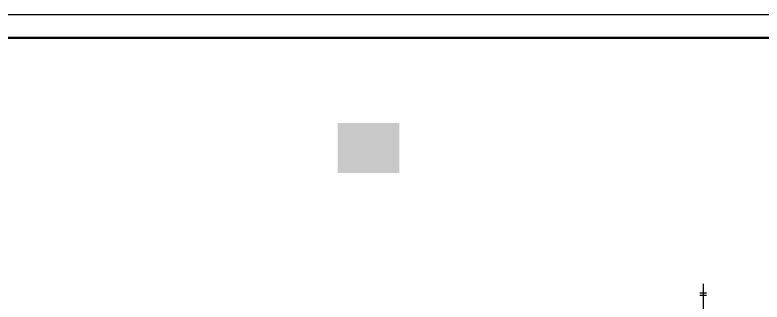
# Model space of a CAD drawing. Extents: x -668857 to 185752, y -270966 to 286822.
# Drawn here: x -93242 to -60528, y -62573 to -49983 of the extents above; entities that cross this region are included whole.
import ezdxf

# ---------------------------------------------------------------- set-up
doc = ezdxf.new("R2010")
doc.units = 0
doc.header["$LTSCALE"] = 1000
doc.linetypes.add('CENTER', pattern=[8, 5, -1, 1, -1])
doc.linetypes.add('DASH', pattern=[0.35, 0.25, -0.1])
doc.layers.get('0').update_dxf_attribs({"linetype": 'CONTINUOUS'})
for name, color, linetype in [('-TK', 7, 'CONTINUOUS'), ('S-L主梁线', 4, 'DASH'), ('THIN', 7, 'CONTINUOUS')]:
    doc.layers.add(name, color=color, linetype=linetype)

# ---------------------------------------------------------------- blocks, each defined once
blk = doc.blocks.new('A1')
blk.add_lwpolyline([(0, 59400), (0, 0), (84100, 0), (84100, 59400)], close=True)
at = {"const_width": 100}
blk.add_lwpolyline([(2500, 58400), (2500, 1000), (83100, 1000), (83100, 58400)], close=True, dxfattribs=at)

msp = doc.modelspace()

# ---------------------------------------------------------------- hatches: boundary and pattern name
at = {"layer": 'S-L主梁线'}
h = msp.add_hatch(color=252, dxfattribs=at)
h.dxf.hatch_style = 1
h.paths.add_polyline_path([(-79105.51, -56914.67), (-76405.51, -56914.67), (-76405.51, -54714.94), (-78701.46, -55118.99)], flags=0)
edge = h.paths.add_edge_path(flags=17)
edge.add_line((-79105.51, -56914.67), (-76405.51, -56914.67))
edge.add_line((-79105.51, -54714.94), (-79105.51, -56914.67))
edge.add_line((-76405.51, -54714.94), (-79105.51, -54714.94))
edge.add_line((-76405.51, -56914.67), (-76405.51, -54714.94))

# ---------------------------------------------------------------- linework, layer by layer
at = {"layer": 'THIN', "linetype": 'CENTER'}
msp.add_line((-63105.51, -61780.37), (-63105.51, -85647.3), dxfattribs=at)
at = {"layer": 'THIN'}
for p, q in [((-62955.51, -62183.61), (-63255.51, -62183.61)), ((-62955.51, -62283.61), (-63255.51, -62283.61))]:
    msp.add_line(p, q, dxfattribs=at)

# ---------------------------------------------------------------- block references
at = {"layer": '-TK'}
msp.add_blockref('A1', (-104047.8, -109382.95), dxfattribs=at)

doc.saveas('drawing.dxf')
